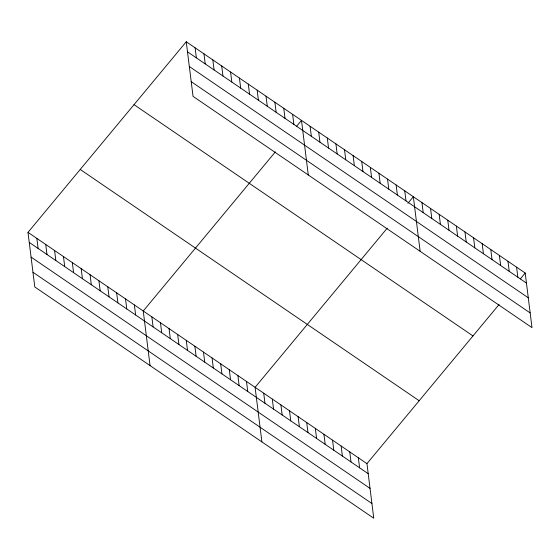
<?xml version="1.0" encoding="UTF-8"?>
<svg xmlns="http://www.w3.org/2000/svg" width="560" height="560" viewBox="0 0 560 560"><rect width="100%" height="100%" fill="white"/><g stroke="black" fill="none" stroke-linecap="round" stroke-linejoin="round"><path stroke-width="0.84" d="M499.093 304.493L366.954 463.638L373.758 518.231L34.797 286.958L28 232.365L186.242 41.769L525.203 273.042L532 327.635L193.046 96.362L186.242 41.769M275.38 151.851L143.248 310.996L150.045 365.589M296.59 126.301L301.49 120.4L308.287 175M387.233 228.172L255.101 387.317L261.898 441.91M407.904 203.273L413.343 196.721L420.147 251.314M520.303 278.936L525.203 273.042M187.495 51.814L526.449 283.094M189.329 66.514L528.283 297.794M191.212 81.662L530.166 312.935M134.022 104.664L472.976 335.937M80.22 169.463L419.174 400.743M28 232.365L366.954 463.638M29.253 242.41L368.207 473.683M31.08 257.11L370.041 488.383M32.97 272.258L371.924 503.531M516.593 267.169L517.846 277.221M507.99 261.303L509.243 271.348M499.387 255.43L500.64 265.482M490.784 249.557L492.037 259.609M482.181 243.691L483.427 253.736M473.571 237.818L474.824 247.863M464.968 231.945L466.221 241.997M456.365 226.079L457.618 236.124M447.762 220.206L449.015 230.251M439.159 214.333L440.412 224.385M430.556 208.46L431.802 218.512M421.946 202.594L423.199 212.639M404.74 190.848L405.993 200.9M396.137 184.982L397.39 195.027M387.534 179.109L388.78 189.161M378.924 173.236L380.177 183.288M370.321 167.37L371.574 177.415M361.718 161.497L362.971 171.549M353.115 155.624L354.368 165.676M344.512 149.758L345.765 159.803M335.909 143.885L337.155 153.93M327.299 138.012L328.552 148.064M318.696 132.146L319.949 142.191M358.351 457.765L359.604 467.817M310.093 126.273L311.346 136.318M349.748 451.892L351.001 461.944M341.145 446.026L342.398 456.071M292.621 114.352L293.874 124.404M332.542 440.153L333.788 450.205M283.759 108.304L285.012 118.356M323.932 434.28L325.185 444.332M274.897 102.256L276.143 112.301M315.329 428.414L316.582 438.459M266.028 96.208L267.281 106.253M306.726 422.541L307.979 432.593M298.123 416.668L299.376 426.72M257.166 90.16L258.419 100.205M289.52 410.802L290.766 420.847M248.297 84.112L249.55 94.157M280.91 404.929L282.163 414.974M239.435 78.057L240.688 88.109M272.307 399.056L273.56 409.108M230.566 72.009L231.819 82.061M263.704 393.19L264.957 403.235M221.704 65.961L222.957 76.013M212.842 59.913L214.088 69.965M246.498 381.444L247.751 391.496M203.973 53.865L205.226 63.917M237.895 375.571L239.141 385.623M195.111 47.817L196.364 57.862M229.285 369.705L230.538 379.75M220.682 363.832L221.935 373.884M212.079 357.959L213.332 368.011M203.476 352.093L204.729 362.138M194.873 346.22L196.119 356.272M186.263 340.347L187.516 350.399M177.66 334.481L178.913 344.526M169.057 328.608L170.31 338.66M160.454 322.735L161.707 332.787M151.851 316.869L153.104 326.914M134.379 304.948L135.632 314.993M125.517 298.9L126.77 308.945M116.648 292.852L117.901 302.897M107.786 286.804L109.039 296.849M98.917 280.749L100.17 290.801M90.055 274.701L91.308 284.753M81.193 268.653L82.439 278.705M72.324 262.605L73.577 272.657M63.462 256.557L64.715 266.609M54.593 250.509L55.846 260.554M45.731 244.461L46.984 254.506M36.862 238.413L38.115 248.458"/></g></svg>
